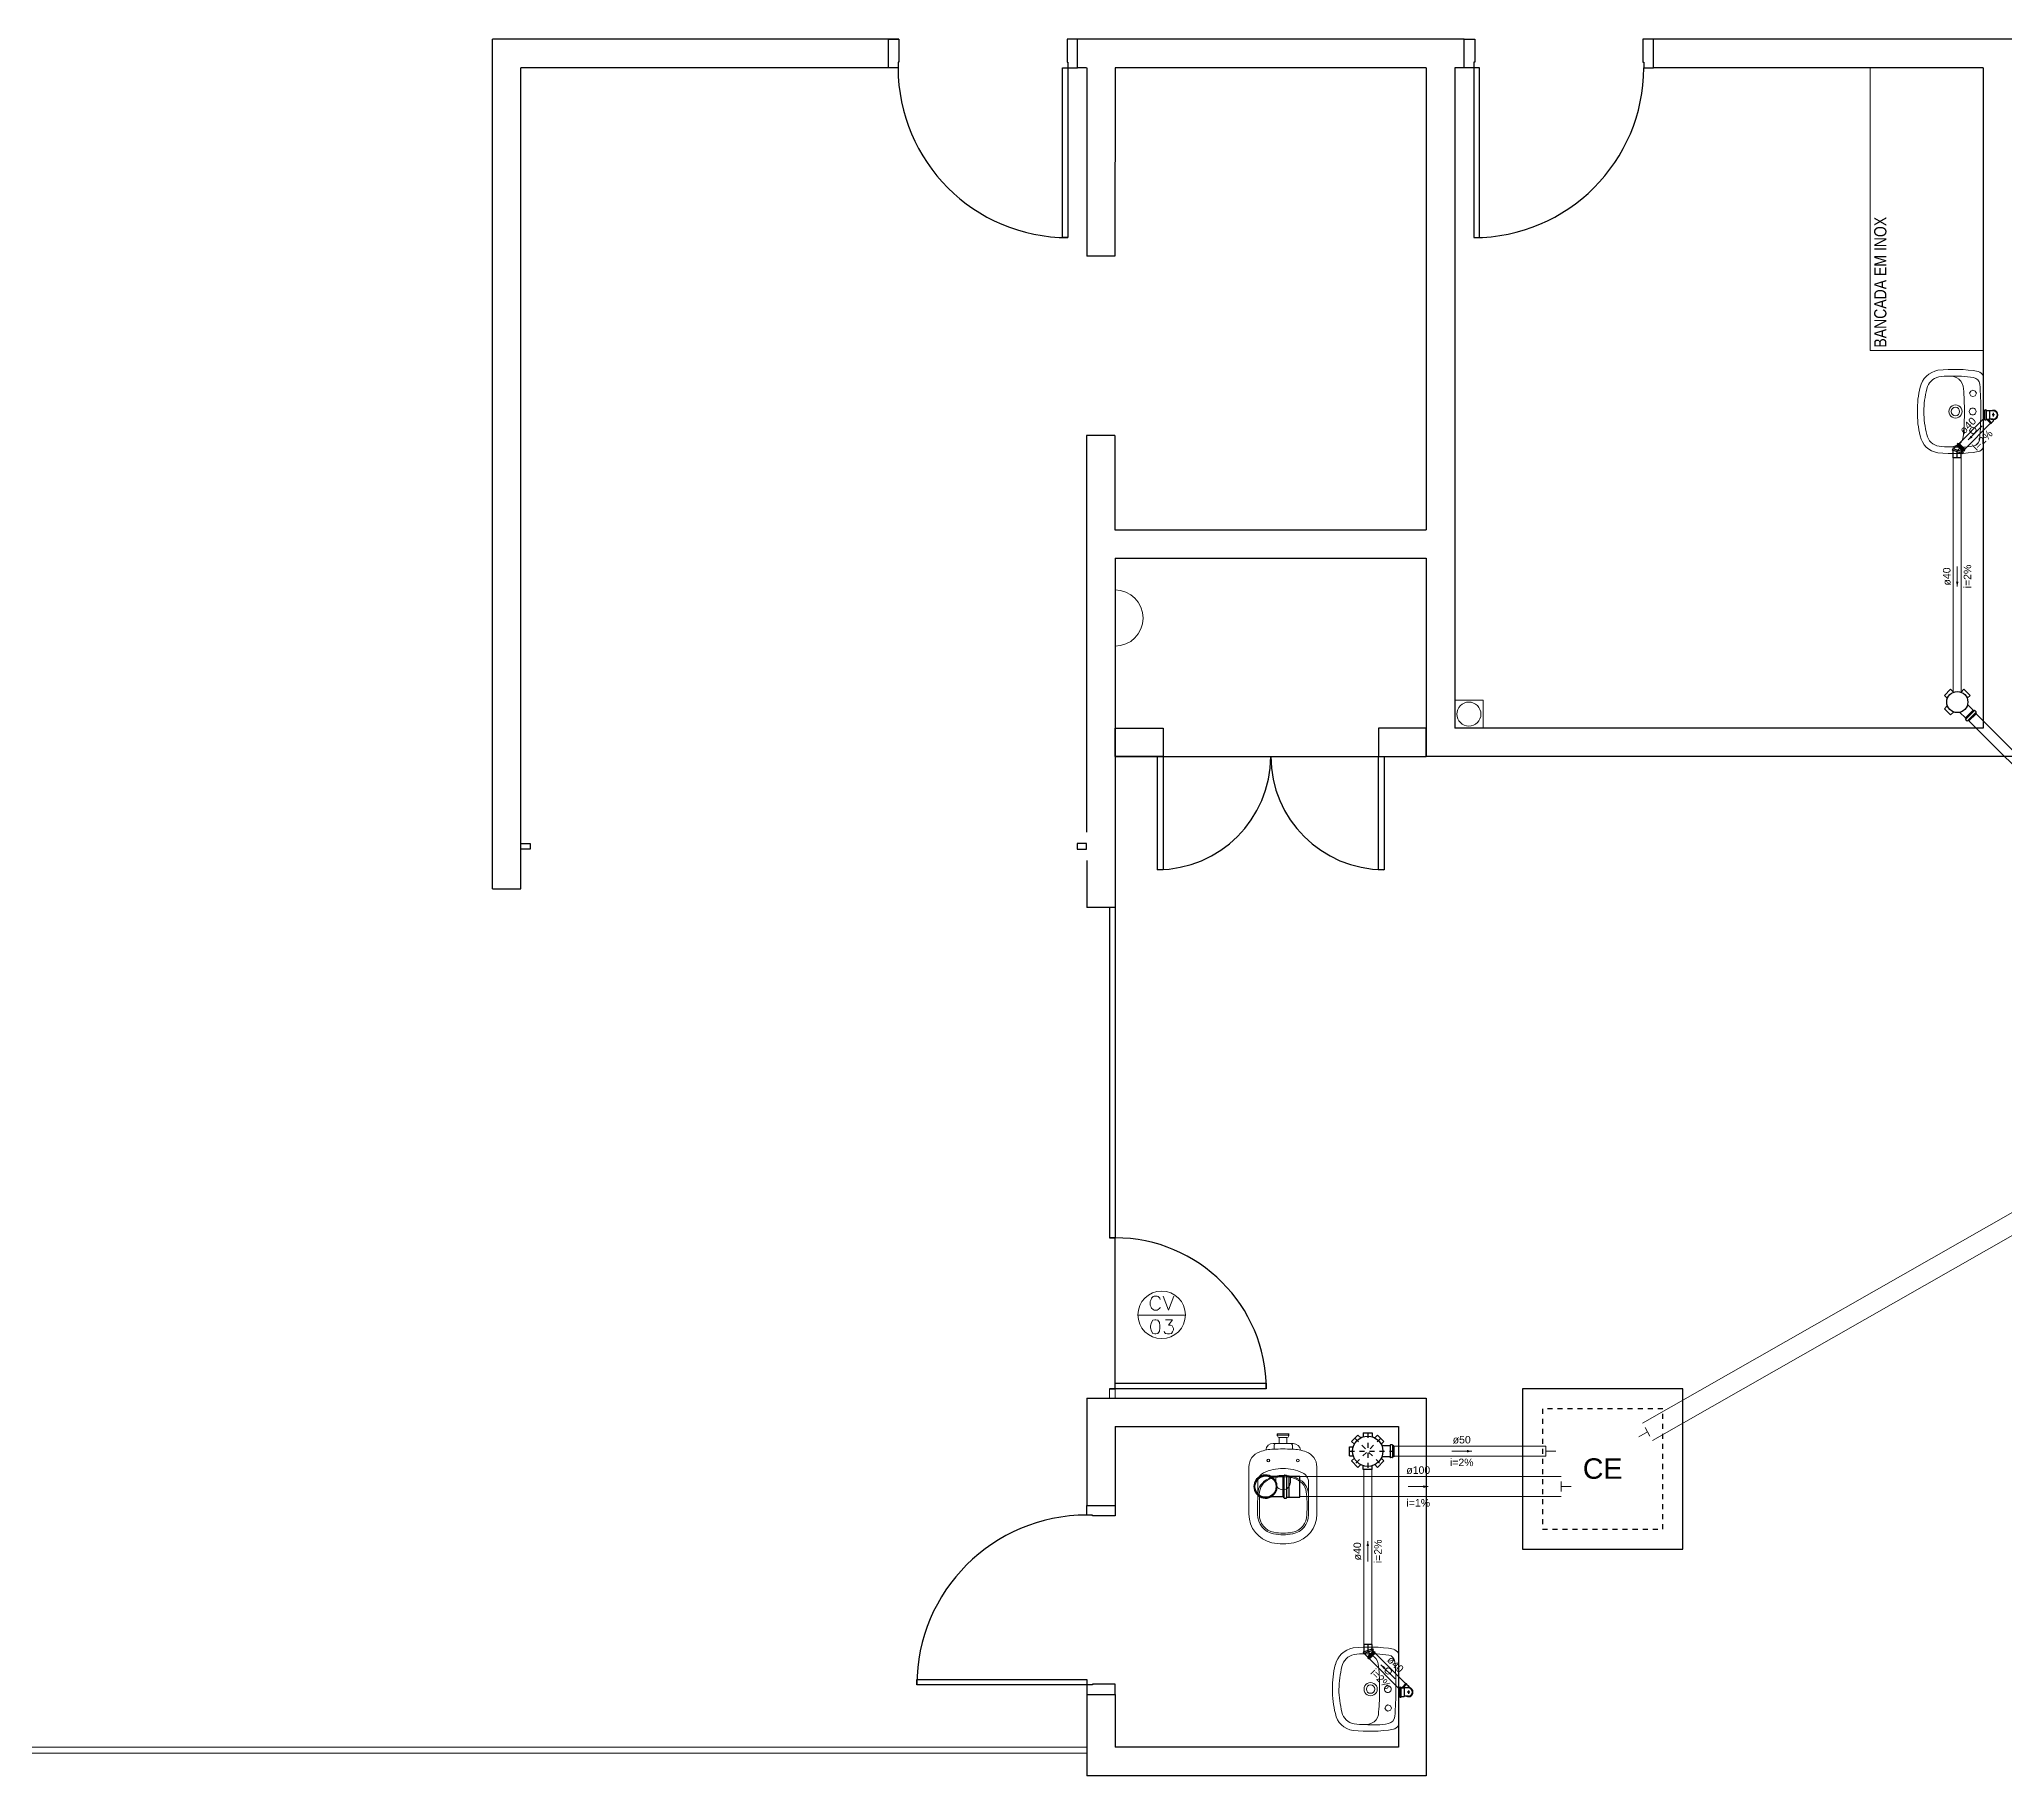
# Model space of a CAD drawing. Header units: millimetres. Extents: x 270 to 744, y -31 to 127.
# Drawn here: x 345.78 to 385.02, y -9.88 to 24.77 of the extents above; entities that cross this region are included whole.
import ezdxf

# ---------------------------------------------------------------- set-up
doc = ezdxf.new("R2010")
doc.units = ezdxf.units.MM
doc.header["$LTSCALE"] = 0.01
doc.header["$MEASUREMENT"] = 0
doc.linetypes.add('DASHDOT', pattern=[25.4, 12.7, -6.35, 0, -6.35])
doc.linetypes.add('Dashed', pattern=[0.75, 0.5, -0.25])
for name, color, linetype, lineweight in [('at_Entity', 7, 'Continuous', 9), ('TQ-Condutos', 3, 'Continuous', 5), ('TQ-Conexões', 9, 'Continuous', 5), ('TQ-Sentido conduto', 9, 'Continuous', 5), ('TQ-Textos conduto', 7, 'Continuous', 5)]:
    doc.layers.add(name, color=color, linetype=linetype, lineweight=lineweight)
for name, color, linetype in [('Layout_Equipamentos', 7, 'Continuous'), ('PAREDES', 8, 'Continuous'), ('PORTAS', 8, 'Continuous'), ('Simbolos', 5, 'Continuous'), ('Simbolos_int', 2, 'Continuous'), ('TEXTO01', 7, 'Continuous')]:
    doc.layers.add(name, color=color, linetype=linetype)
doc.styles.add('Arial', font='arial.ttf')
doc.styles.add('ArialNarrow', font='ARIALN.TTF')

msp = doc.modelspace()

# ---------------------------------------------------------------- hatches: boundary and pattern name
at = {"layer": 'TQ-Sentido conduto', "linetype": 'Continuous'}
for points in [[(384.287, 16.777), (384.374, 16.827), (384.337, 16.863)], [(384.07, 13.852), (384.095, 13.949), (384.044, 13.949)], [(374.378, -3.408), (374.281, -3.382), (374.281, -3.434)], [(373.51, -4.115), (373.414, -4.089), (373.414, -4.14)], [(372.302, -5.206), (372.276, -5.303), (372.328, -5.303)], [(372.566, -7.669), (372.616, -7.756), (372.652, -7.719)]]:
    msp.add_hatch(color=256, dxfattribs=at).paths.add_polyline_path(points)

# ---------------------------------------------------------------- linework, layer by layer
msp.add_line((367.259, -2.053), (367.259, 0.851))
at = {"layer": 'at_Entity'}
for p, q in [((374.436, 24.774), (374.436, 24.774)), ((382.331, 18.562), (382.331, 24.208)), ((384.588, 18.562), (382.331, 18.562)), ((384.588, 18.059), (384.588, 17.341)), ((384.341, 17.748), (384.317, 17.708)), ((384.317, 17.708), (384.341, 17.66)), ((384.381, 17.772), (384.341, 17.748)), ((384.341, 17.66), (384.381, 17.644)), ((384.429, 17.748), (384.381, 17.772)), ((384.381, 17.644), (384.429, 17.66)), ((384.452, 17.708), (384.429, 17.748)), ((384.429, 17.66), (384.452, 17.708)), ((384.588, 17.58), (384.588, 16.871)), ((384.588, 17.341), (384.588, 16.615)), ((384.341, 17.014), (384.317, 16.966)), ((384.317, 16.966), (384.341, 16.926)), ((384.381, 17.03), (384.341, 17.014)), ((384.341, 16.926), (384.381, 16.902)), ((384.429, 17.014), (384.381, 17.03)), ((384.381, 16.902), (384.429, 16.926)), ((384.452, 16.966), (384.429, 17.014)), ((384.429, 16.926), (384.452, 16.966)), ((367.259, 12.652), (367.259, 13.785)), ((383.416, 10.459), (384.548, 10.459)), ((367.976, -0.379), (367.96, -0.418)), ((367.984, -0.355), (367.976, -0.379)), ((368.016, -0.323), (367.984, -0.355)), ((368.04, -0.315), (368.016, -0.323)), ((368.096, -0.315), (368.04, -0.315)), ((368.12, -0.323), (368.096, -0.315)), ((368.152, -0.355), (368.12, -0.323)), ((368.16, -0.379), (368.152, -0.355)), ((368.216, -0.315), (368.327, -0.594)), ((368.327, -0.594), (368.431, -0.315)), ((367.721, -0.69), (368.67, -0.69)), ((367.96, -0.418), (367.96, -0.49)), ((367.96, -0.49), (367.976, -0.53)), ((367.976, -0.53), (367.984, -0.554)), ((367.984, -0.554), (368.016, -0.578)), ((368.016, -0.578), (368.04, -0.594)), ((368.04, -0.594), (368.096, -0.594)), ((368.096, -0.594), (368.12, -0.578)), ((368.12, -0.578), (368.152, -0.554)), ((368.152, -0.554), (368.16, -0.53)), ((367.984, -0.841), (367.968, -0.905)), ((367.968, -0.905), (367.968, -0.945)), ((367.968, -0.945), (367.984, -1.009)), ((368.008, -0.793), (367.984, -0.841)), ((367.984, -1.009), (368.008, -1.056)), ((368.048, -0.785), (368.008, -0.793)), ((368.008, -1.056), (368.048, -1.064)), ((368.072, -0.785), (368.048, -0.785)), ((368.048, -1.064), (368.072, -1.064)), ((368.112, -0.793), (368.072, -0.785)), ((368.072, -1.064), (368.112, -1.056)), ((368.144, -0.841), (368.112, -0.793)), ((368.112, -1.056), (368.144, -1.009)), ((368.152, -0.905), (368.144, -0.841)), ((368.144, -1.009), (368.152, -0.945)), ((368.152, -0.945), (368.152, -0.905)), ((368.247, -1.04), (368.24, -1.009)), ((368.263, -1.056), (368.247, -1.04)), ((368.263, -0.785), (368.407, -0.785)), ((368.303, -1.064), (368.263, -1.056)), ((368.343, -1.064), (368.303, -1.064)), ((368.407, -0.785), (368.327, -0.889)), ((368.327, -0.889), (368.367, -0.889)), ((368.383, -1.056), (368.343, -1.064)), ((368.367, -0.889), (368.399, -0.905)), ((368.407, -1.024), (368.383, -1.056)), ((368.399, -0.905), (368.407, -0.921)), ((368.407, -0.921), (368.423, -0.961)), ((368.423, -0.985), (368.407, -1.024)), ((368.423, -0.961), (368.423, -0.985)), ((370.496, -3.063), (370.735, -3.063)), ((370.5, -3.087), (370.723, -3.087)), ((370.536, -3.254), (370.536, -3.135)), ((370.536, -3.135), (370.688, -3.135)), ((370.688, -3.254), (370.688, -3.135)), ((370.815, -3.254), (370.416, -3.254)), ((370.432, -3.366), (370.432, -3.29)), ((370.799, -3.29), (370.799, -3.367)), ((369.93, -4.662), (369.93, -3.721)), ((371.286, -3.721), (371.286, -4.662)), ((370.47, -4.033), (370.47, -3.93)), ((370.757, -3.93), (370.757, -4.033)), ((373.471, -4.805), (373.471, -9.885)), ((372.913, -7.444), (372.913, -8.161)), ((372.666, -7.755), (372.642, -7.795)), ((372.642, -7.795), (372.666, -7.842)), ((372.705, -7.731), (372.666, -7.755)), ((372.666, -7.842), (372.705, -7.858)), ((372.753, -7.755), (372.705, -7.731)), ((372.705, -7.858), (372.753, -7.842)), ((372.777, -7.795), (372.753, -7.755)), ((372.753, -7.842), (372.777, -7.795)), ((372.913, -7.922), (372.913, -8.632)), ((372.913, -8.161), (372.913, -8.887)), ((372.666, -8.488), (372.642, -8.536)), ((372.642, -8.536), (372.666, -8.576)), ((372.705, -8.472), (372.666, -8.488)), ((372.666, -8.576), (372.705, -8.6)), ((372.753, -8.488), (372.705, -8.472)), ((372.705, -8.6), (372.753, -8.576)), ((372.777, -8.536), (372.753, -8.488)), ((372.753, -8.576), (372.777, -8.536)), ((337.114, -9.318), (348.892, -9.318)), ((354.921, -9.318), (366.692, -9.318)), ((348.892, -9.438), (337.114, -9.438)), ((354.921, -9.438), (366.692, -9.438)), ((369.515, -9.885), (370.648, -9.885))]:
    msp.add_line(p, q, dxfattribs=at)
at = {"layer": 'at_Entity', "color": 2}
for p, q in [((367.147, -2.165), (367.147, -2.348)), ((367.259, -2.165), (367.259, -2.348))]:
    msp.add_line(p, q, dxfattribs=at)
at = {"layer": 'at_Entity', "color": 7}
for p, q in [((354.921, -9.318), (348.892, -9.318)), ((348.892, -9.438), (354.921, -9.438))]:
    msp.add_line(p, q, dxfattribs=at)
at = {"layer": 'at_Entity'}
msp.add_lwpolyline([(374.037, 11.584), (374.604, 11.584), (374.604, 11.026), (374.037, 11.026)], close=True, dxfattribs=at)
msp.add_circle((374.321, 11.305), 0.24, dxfattribs=at)
for centre, radius, start, end in [((383.762, 17.732), 0.443, 100.0557, 167.486), ((384.011, 15.345), 2.841, 80.3071, 96.5866), ((383.879, 16.878), 1.172, 88.1735, 98.6779), ((384.025, 15.74), 2.313, 80.7585, 92.6769), ((383.933, 17.78), 0.27, 50.4003, 93.3975), ((384.42, 17.962), 0.197, 31.07, 69.4583), ((385.059, 17.386), 1.785, 165.5781, 181.302), ((385.573, 17.289), 2.173, 166.4962, 178.6476), ((383.773, 17.726), 0.319, 102.7191, 167.0539), ((383.942, 17.797), 0.251, 0.5513, 49.6562), ((378.655, 17.333), 5.558, 0.0609, 4.8104), ((384.374, 17.879), 0.145, 4.3873, 81.2442), ((378.074, 17.369), 6.466, 359.7897, 4.6247), ((385.061, 17.304), 1.787, 178.6585, 194.3632), ((385.557, 17.391), 2.157, 181.3034, 193.5421), ((384.034, 17.345), 0.132, 120.0071, 180), ((384.034, 17.345), 0.132, 180.0007, 240.0032), ((384.034, 17.345), 0.0837, 90, 180), ((384.034, 17.345), 0.0837, 180, 270), ((384.034, 17.345), 0.132, 60.0032, 119.9968), ((384.034, 17.345), 0.0837, 0, 90), ((384.034, 17.345), 0.0837, 270, 359.9903), ((384.034, 17.345), 0.132, 0.0007, 60.0032), ((384.034, 17.345), 0.132, 300.0071, 0), ((379.115, 17.345), 5.098, 354.9049, 359.9792), ((384.377, 17.345), 0.0677, 119.9602, 180), ((384.377, 17.345), 0.0678, 179.9633, 239.9809), ((384.377, 17.345), 0.0678, 60.0128, 119.9872), ((384.377, 17.345), 0.0678, 240.0128, 299.9872), ((384.377, 17.345), 0.0678, 359.9633, 59.9809), ((384.377, 17.345), 0.0677, 299.9602, 0), ((377.458, 17.345), 7.081, 355.5856, 0), ((383.751, 16.944), 0.295, 191.6163, 261.5806), ((384.034, 17.345), 0.132, 240.0032, 299.9968), ((383.955, 16.879), 0.238, 309.2453, 3.2268), ((383.74, 16.936), 0.417, 190.4075, 262.2804), ((384.009, 19.342), 2.838, 263.4235, 279.7209), ((383.879, 17.842), 1.202, 261.8304, 272.0054), ((384.092, 18.33), 1.698, 264.2028, 280.218), ((383.935, 16.935), 0.294, 267.1606, 305.3475), ((384.368, 16.808), 0.151, 279.6072, 356.886), ((384.46, 16.687), 0.145, 281.4307, 332.1327), ((367.255, 13.223), 0.562, 0.0029, 90), ((367.255, 13.223), 0.562, 270.0058, 0.0029), ((368.188, -0.686), 0.475, 90, 180), ((368.188, -0.686), 0.475, 360, 90), ((368.188, -0.686), 0.475, 180, 270), ((368.188, -0.686), 0.475, 270, 0), ((370.536, -3.099), 0.0359, 180, 270), ((370.688, -3.099), 0.0359, 270, 0), ((370.249, -3.72), 0.319, 109.0789, 180.1997), ((370.452, -4.303), 0.937, 92.0489, 109.145), ((370.412, -3.401), 0.147, 88.4183, 173.4493), ((370.607, -8.623), 5.26, 87.9511, 92.0489), ((370.468, -3.29), 0.0359, 90, 180), ((370.763, -3.29), 0.0359, 0, 90), ((370.764, -4.3), 0.934, 70.8427, 88.1091), ((370.812, -3.4), 0.146, 5.5755, 88.6298), ((370.966, -3.72), 0.319, 359.8003, 70.9211), ((370.309, -4.024), 0.203, 114.961, 180.9064), ((370.612, -4.674), 0.921, 90, 114.9606), ((370.317, -3.593), 0.0279, 90, 180), ((370.317, -3.593), 0.0279, 180, 270), ((370.317, -3.593), 0.0279, 0, 90), ((370.317, -3.593), 0.0279, 270, 0), ((370.598, -4.525), 0.633, 88.7182, 116.1404), ((370.612, -4.67), 0.754, 90, 101.0171), ((370.612, -4.675), 0.921, 65.0391, 90.0003), ((370.626, -4.525), 0.633, 63.8614, 91.28), ((370.612, -4.67), 0.753, 78.9807, 90.0022), ((370.907, -3.593), 0.0279, 90, 180), ((370.907, -3.593), 0.0279, 180, 270), ((370.907, -3.593), 0.0279, 0, 90), ((370.907, -3.593), 0.0279, 270, 0), ((370.915, -4.024), 0.203, 359.0936, 65.039), ((336.78, -4.131), 33.325, 359.0717, 0.1879), ((370.462, -4.285), 0.358, 113.5727, 176.7329), ((370.452, -4.263), 0.315, 110.863, 180.2362), ((348.813, -4.564), 21.326, 359.7103, 0.8057), ((370.573, -4.506), 0.586, 100.3133, 113.389), ((370.604, -4.043), 0.134, 176.0445, 272.3446), ((370.61, -4.029), 0.148, 270.0027, 0), ((370.695, -4.323), 0.398, 63.0017, 81.1951), ((370.763, -4.263), 0.315, 359.7638, 69.1369), ((370.766, -4.279), 0.351, 2.4426, 66.7336), ((368.637, -4.516), 2.454, 356.3513, 5.878), ((405.588, -4.351), 34.471, 179.4622, 180.5333), ((370.516, -4.662), 0.586, 180.0055, 257.2943), ((370.498, -4.668), 0.397, 180.4233, 258.8896), ((370.49, -4.681), 0.351, 178.5002, 259.6559), ((370.731, -4.678), 0.355, 280.5689, 0.9284), ((370.731, -4.678), 0.387, 280.5688, 0.9284), ((370.7, -4.662), 0.586, 282.7128, 359.9983), ((370.612, -4.035), 1.041, 259.4366, 269.9996), ((370.611, -4.043), 1.001, 259.4366, 270.0028), ((370.608, -3.988), 1.056, 270.136, 280.2849), ((370.612, -4.036), 1.04, 270, 280.577), ((370.608, -4.155), 1.101, 258.435, 281.5683), ((372.087, -7.771), 0.443, 100.0557, 167.486), ((372.335, -10.157), 2.841, 80.3071, 96.5866), ((372.204, -8.624), 1.172, 88.1735, 98.6779), ((372.35, -9.763), 2.313, 80.7585, 92.6769), ((372.258, -7.722), 0.27, 50.4003, 93.3975), ((372.745, -7.541), 0.197, 31.07, 69.4583), ((373.383, -8.116), 1.785, 165.5781, 181.302), ((373.898, -8.213), 2.173, 166.4962, 178.6476), ((372.098, -7.777), 0.319, 102.7191, 167.0539), ((372.267, -7.706), 0.251, 0.5513, 49.6562), ((366.98, -8.169), 5.558, 0.0609, 4.8104), ((372.699, -7.623), 0.145, 4.3873, 81.2442), ((366.399, -8.134), 6.466, 359.7897, 4.6247), ((373.386, -8.199), 1.787, 178.6585, 194.3632), ((373.882, -8.111), 2.157, 181.3034, 193.5421), ((372.359, -8.157), 0.132, 120.0071, 180), ((372.359, -8.157), 0.132, 180.0007, 240.0032), ((372.359, -8.157), 0.0837, 90, 180), ((372.359, -8.157), 0.0837, 180, 270), ((372.359, -8.157), 0.132, 60.0032, 119.9968), ((372.359, -8.157), 0.0837, 0, 90), ((372.359, -8.157), 0.0837, 270, 359.9903), ((372.359, -8.157), 0.132, 0.0007, 60.0032), ((372.359, -8.157), 0.132, 300.0071, 0), ((367.44, -8.157), 5.098, 354.9049, 359.9792), ((372.701, -8.157), 0.0677, 119.9602, 180), ((372.701, -8.157), 0.0678, 179.9633, 239.9809), ((372.701, -8.157), 0.0678, 60.0128, 119.9872), ((372.701, -8.157), 0.0678, 240.0128, 299.9872), ((372.701, -8.157), 0.0678, 359.9633, 59.9809), ((372.702, -8.157), 0.0677, 299.9602, 0), ((365.783, -8.157), 7.081, 355.5856, 0), ((372.076, -8.558), 0.295, 191.6163, 261.5806), ((372.359, -8.157), 0.132, 240.0032, 299.9968), ((372.28, -8.624), 0.238, 309.2453, 3.2268), ((372.065, -8.567), 0.417, 190.4075, 262.2804), ((372.334, -6.161), 2.838, 263.4235, 279.7209), ((372.204, -7.661), 1.202, 261.8304, 272.0054), ((372.416, -7.173), 1.698, 264.2028, 280.218), ((372.26, -8.568), 0.294, 267.1606, 305.3475), ((372.692, -8.694), 0.151, 279.6072, 356.886), ((372.785, -8.815), 0.145, 281.4307, 332.1327)]:
    msp.add_arc(centre, radius, start, end, dxfattribs=at)
at = {"layer": 'Layout_Equipamentos'}
for p, q in [((370.5, -3.099), (370.5, -3.063)), ((370.723, -3.099), (370.723, -3.063))]:
    msp.add_line(p, q, dxfattribs=at)
at = {"layer": 'PAREDES'}
for p, q in [((362.942, 24.774), (354.826, 24.774)), ((354.826, 7.82), (354.826, 24.774)), ((374.229, 24.774), (366.509, 24.774)), ((390.992, 24.774), (377.993, 24.774)), ((362.926, 24.208), (355.392, 24.208)), ((355.392, 7.82), (355.392, 24.208)), ((366.689, 24.208), (366.509, 24.208)), ((366.692, 24.208), (366.691, 20.446)), ((367.258, 24.208), (367.256, 20.446)), ((373.471, 24.208), (367.258, 24.208)), ((373.471, 24.208), (373.471, 14.981)), ((374.229, 24.208), (374.037, 24.208)), ((374.037, 24.208), (374.037, 11.026)), ((384.588, 24.208), (377.993, 24.208)), ((384.588, 24.208), (384.588, 11.026)), ((367.256, 20.446), (366.691, 20.446)), ((367.255, 16.866), (366.689, 16.866)), ((366.689, 16.866), (366.689, 8.951)), ((367.255, 16.866), (367.255, 14.981)), ((367.255, 14.981), (373.471, 14.981)), ((367.259, 14.415), (367.259, 7.445)), ((367.259, 14.415), (373.471, 14.415)), ((373.471, 14.415), (373.471, 10.459)), ((367.259, 11.209), (367.259, 10.459)), ((384.588, 11.026), (374.037, 11.026)), ((367.259, 10.459), (373.471, 10.457)), ((412.843, 10.459), (373.471, 10.459)), ((375.21, 10.459), (374.077, 10.459)), ((366.692, 8.385), (366.692, 7.445)), ((354.826, 7.82), (355.392, 7.82)), ((367.259, 7.445), (366.692, 7.445)), ((367.147, 7.445), (367.147, 0.85)), ((367.259, 7.445), (367.259, 0.85)), ((366.692, -2.348), (366.692, -4.502)), ((366.692, -2.348), (373.471, -2.348)), ((373.471, -2.348), (373.471, -9.885)), ((367.259, -2.915), (367.259, -4.502)), ((367.259, -2.915), (372.913, -2.915)), ((372.913, -2.915), (372.913, -9.318)), ((366.692, -8.266), (366.692, -9.885)), ((367.259, -8.266), (367.259, -9.318)), ((372.913, -9.318), (367.259, -9.318)), ((373.471, -9.885), (366.692, -9.885))]:
    msp.add_line(p, q, dxfattribs=at)
for points in [[(367.259, 10.457), (367.259, 11.023), (368.218, 11.023), (368.218, 10.457)], [(373.471, 10.457), (373.471, 11.023), (372.519, 11.023), (372.519, 10.457)], [(368.107, 8.199), (368.107, 10.457), (368.218, 10.457), (368.218, 8.199)], [(372.519, 8.199), (372.519, 10.457), (372.631, 10.457), (372.631, 8.199)], [(355.392, 8.725), (355.58, 8.725), (355.58, 8.612), (355.392, 8.612)], [(366.689, 8.725), (366.501, 8.725), (366.501, 8.612), (366.689, 8.612)]]:
    msp.add_lwpolyline(points, close=True, dxfattribs=at)
for centre, start, end in [((368.095, 10.469), 270.253, 359.7474), ((372.635, 10.469), 180.2526, 269.747)]:
    msp.add_arc(centre, 2.27, start, end, dxfattribs=at)
at = {"layer": 'PORTAS'}
for points in [[(362.735, 24.208), (362.735, 24.774), (362.942, 24.774), (362.942, 24.319), (362.926, 24.319), (362.926, 24.208), (362.735, 24.208)], [(366.509, 24.208), (366.509, 24.774), (366.302, 24.774), (366.302, 24.319), (366.317, 24.319), (366.317, 24.208), (366.509, 24.208)], [(374.229, 24.208), (374.229, 24.774), (374.436, 24.774), (374.436, 24.319), (374.42, 24.319), (374.42, 24.208), (374.229, 24.208)], [(378.003, 24.208), (378.003, 24.774), (377.795, 24.774), (377.795, 24.319), (377.811, 24.319), (377.811, 24.208), (378.003, 24.208)], [(366.206, 24.208), (366.317, 24.208), (366.317, 20.816), (366.206, 20.816), (366.206, 24.208)], [(374.532, 24.208), (374.42, 24.208), (374.42, 20.816), (374.532, 20.816), (374.532, 24.208)], [(366.692, -4.491), (367.259, -4.491), (367.259, -4.699), (366.804, -4.699), (366.804, -4.683), (366.692, -4.683), (366.692, -4.491)], [(366.692, -7.962), (366.692, -8.074), (363.301, -8.074), (363.301, -7.962), (366.692, -7.962)], [(366.692, -8.266), (367.259, -8.266), (367.259, -8.058), (366.804, -8.058), (366.804, -8.074), (366.692, -8.074), (366.692, -8.266)]]:
    msp.add_lwpolyline(points, dxfattribs=at)
for points in [[(367.147, 0.851), (367.147, 0.851), (367.259, 0.851), (367.259, 0.851)], [(367.147, -2.165), (367.147, -2.165), (367.259, -2.165), (367.259, -2.165)], [(370.275, -2.053), (370.275, -2.165), (367.259, -2.165), (367.259, -2.053)]]:
    msp.add_lwpolyline(points, close=True, dxfattribs=at)
for centre, radius, start, end in [((366.317, 24.208), 3.391, 180, 270), ((374.42, 24.208), 3.391, 270, 0), ((367.259, -2.165), 3.016, 0, 90), ((366.692, -8.074), 3.391, 90, 180)]:
    msp.add_arc(centre, radius, start, end, dxfattribs=at)
at = {"layer": 'Simbolos'}
for p, q in [((384.6, 17.189), (384.6, 17.366)), ((384.6, 17.366), (384.612, 17.366)), ((384.618, 17.375), (384.616, 17.369)), ((384.622, 17.378), (384.641, 17.378)), ((384.645, 17.374), (384.645, 17.369)), ((384.649, 17.366), (384.706, 17.366)), ((384.706, 17.366), (384.712, 17.36)), ((384.749, 17.36), (384.712, 17.36)), ((384.788, 17.36), (384.749, 17.36)), ((384.6, 17.189), (384.612, 17.189)), ((384.618, 17.18), (384.616, 17.186)), ((384.622, 17.177), (384.641, 17.177)), ((384.645, 17.181), (384.645, 17.186)), ((384.649, 17.189), (384.706, 17.189)), ((384.742, 17.103), (384.656, 17.189)), ((384.706, 17.189), (384.712, 17.195)), ((384.749, 17.195), (384.712, 17.195)), ((384.742, 17.103), (384.753, 17.114)), ((384.788, 17.195), (384.749, 17.195)), ((384.753, 17.12), (384.796, 17.162)), ((384.753, 17.114), (384.753, 17.12)), ((384.819, 17.191), (384.796, 17.169)), ((384.796, 17.162), (384.796, 17.169)), ((383.974, 16.573), (383.984, 16.602)), ((384.15, 16.516), (383.974, 16.573)), ((384.159, 16.545), (383.984, 16.602)), ((383.99, 16.421), (383.99, 16.569)), ((383.995, 16.599), (384.077, 16.681)), ((384.177, 16.552), (384.063, 16.667)), ((384.181, 16.556), (384.066, 16.67)), ((384.085, 16.707), (384.068, 16.69)), ((384.068, 16.69), (384.201, 16.558)), ((384.218, 16.575), (384.085, 16.707)), ((384.094, 16.698), (384.106, 16.709)), ((384.106, 16.709), (384.22, 16.595)), ((384.15, 16.421), (384.15, 16.516)), ((384.15, 16.516), (384.176, 16.507)), ((384.159, 16.545), (384.185, 16.536)), ((384.185, 16.536), (384.176, 16.507)), ((384.177, 16.552), (384.192, 16.567)), ((384.201, 16.558), (384.218, 16.575)), ((384.209, 16.584), (384.22, 16.595)), ((384.15, 16.421), (383.99, 16.421)), ((383.813, 11.678), (383.937, 11.801)), ((383.992, 11.745), (383.937, 11.801)), ((384.147, 11.745), (384.202, 11.801)), ((384.326, 11.678), (384.202, 11.801)), ((383.869, 11.622), (383.813, 11.678)), ((383.869, 11.468), (383.813, 11.412)), ((383.937, 11.289), (383.813, 11.412)), ((384.27, 11.622), (384.326, 11.678)), ((384.274, 11.494), (384.387, 11.382)), ((384.388, 11.381), (384.387, 11.382)), ((384.401, 11.369), (384.388, 11.381)), ((383.992, 11.345), (383.937, 11.289)), ((384.121, 11.34), (384.233, 11.228)), ((384.233, 11.227), (384.233, 11.228)), ((384.246, 11.214), (384.233, 11.227)), ((384.239, 11.2), (384.246, 11.208)), ((384.264, 11.17), (384.24, 11.195)), ((384.269, 11.17), (384.28, 11.176)), ((384.297, 11.163), (384.285, 11.175)), ((384.297, 11.163), (384.452, 11.317)), ((384.414, 11.375), (384.406, 11.368)), ((384.444, 11.35), (384.42, 11.375)), ((384.445, 11.345), (384.439, 11.335)), ((384.452, 11.317), (384.44, 11.33)), ((371.979, -3.213), (372.106, -3.085)), ((372.106, -3.085), (372.161, -3.14)), ((372.212, -3.042), (372.212, -3.119)), ((372.212, -3.042), (372.392, -3.042)), ((372.392, -3.042), (372.392, -3.119)), ((372.497, -3.085), (372.442, -3.14)), ((372.497, -3.085), (372.624, -3.213)), ((371.936, -3.498), (371.936, -3.318)), ((371.936, -3.318), (372.013, -3.318)), ((371.936, -3.498), (372.013, -3.498)), ((371.979, -3.213), (372.034, -3.268)), ((372.624, -3.213), (372.569, -3.268)), ((372.747, -3.298), (372.583, -3.298)), ((372.747, -3.517), (372.583, -3.517)), ((372.752, -3.284), (372.751, -3.295)), ((372.752, -3.531), (372.751, -3.521)), ((372.791, -3.281), (372.756, -3.281)), ((372.795, -3.283), (372.798, -3.295)), ((372.795, -3.532), (372.798, -3.52)), ((372.82, -3.298), (372.802, -3.298)), ((372.82, -3.517), (372.802, -3.517)), ((372.82, -3.298), (372.82, -3.517)), ((370.611, -3.911), (370.37, -3.911)), ((370.611, -4.328), (370.611, -3.902)), ((370.611, -3.902), (370.629, -3.902)), ((370.636, -3.887), (370.633, -3.899)), ((370.64, -3.884), (370.677, -3.884)), ((370.681, -3.888), (370.682, -3.898)), ((370.686, -3.902), (370.735, -3.902)), ((370.735, -3.902), (370.736, -3.903)), ((370.736, -3.903), (370.945, -3.903)), ((371.979, -3.603), (372.034, -3.548)), ((372.106, -3.73), (371.979, -3.603)), ((372.106, -3.73), (372.161, -3.675)), ((372.212, -3.774), (372.212, -3.696)), ((372.392, -3.774), (372.212, -3.774)), ((372.392, -3.774), (372.392, -3.696)), ((372.497, -3.73), (372.442, -3.675)), ((372.624, -3.603), (372.497, -3.73)), ((372.624, -3.603), (372.569, -3.548)), ((372.791, -3.535), (372.756, -3.535)), ((370.611, -4.318), (370.37, -4.318)), ((370.611, -4.328), (370.629, -4.328)), ((370.636, -4.342), (370.633, -4.33)), ((370.64, -4.345), (370.677, -4.345)), ((370.681, -4.341), (370.682, -4.331)), ((370.686, -4.328), (370.735, -4.328)), ((370.735, -4.328), (370.736, -4.327)), ((370.736, -4.327), (370.945, -4.327)), ((372.382, -7.362), (372.207, -7.419)), ((372.207, -7.419), (372.216, -7.448)), ((372.391, -7.391), (372.216, -7.448)), ((372.382, -7.267), (372.222, -7.267)), ((372.222, -7.267), (372.222, -7.415)), ((372.227, -7.445), (372.31, -7.527)), ((372.409, -7.398), (372.295, -7.513)), ((372.413, -7.402), (372.299, -7.516)), ((372.301, -7.536), (372.433, -7.404)), ((372.45, -7.421), (372.317, -7.553)), ((372.338, -7.555), (372.452, -7.441)), ((372.382, -7.267), (372.382, -7.362)), ((372.382, -7.362), (372.408, -7.353)), ((372.391, -7.391), (372.417, -7.382)), ((372.417, -7.382), (372.408, -7.353)), ((372.409, -7.398), (372.424, -7.413)), ((372.433, -7.404), (372.45, -7.421)), ((372.441, -7.43), (372.452, -7.441)), ((372.317, -7.553), (372.301, -7.536)), ((372.327, -7.544), (372.338, -7.555)), ((372.925, -8.128), (372.925, -8.304)), ((372.925, -8.128), (372.937, -8.128)), ((372.943, -8.119), (372.941, -8.125)), ((372.947, -8.116), (372.966, -8.116)), ((372.97, -8.12), (372.97, -8.124)), ((372.974, -8.128), (373.031, -8.128)), ((373.067, -8.041), (372.98, -8.128)), ((373.031, -8.128), (373.037, -8.134)), ((373.074, -8.134), (373.037, -8.134)), ((373.067, -8.041), (373.078, -8.053)), ((373.113, -8.134), (373.074, -8.134)), ((373.078, -8.053), (373.078, -8.058)), ((373.078, -8.058), (373.121, -8.101)), ((373.121, -8.101), (373.121, -8.108)), ((373.143, -8.13), (373.121, -8.108)), ((372.925, -8.304), (372.937, -8.304)), ((372.943, -8.313), (372.941, -8.307)), ((372.947, -8.316), (372.966, -8.316)), ((372.97, -8.313), (372.97, -8.308)), ((372.974, -8.304), (373.031, -8.304)), ((373.031, -8.304), (373.037, -8.298)), ((373.074, -8.298), (373.037, -8.298)), ((373.113, -8.298), (373.074, -8.298))]:
    msp.add_line(p, q, dxfattribs=at)
at = {"layer": 'Simbolos', "linetype": 'Continuous'}
msp.add_lwpolyline([(375.39, -5.363), (378.59, -5.363), (378.59, -2.163), (375.39, -2.163), (375.39, -5.363), (375.39, -5.363)], dxfattribs=at)
at = {"layer": 'Simbolos'}
for centre, radius in [((384.07, 11.545), 0.211), ((372.302, -3.408), 0.302)]:
    msp.add_circle(centre, radius, dxfattribs=at)
for centre, radius, start, end in [((384.612, 17.37), 0.004, 270, 345), ((384.622, 17.374), 0.004, 90, 165), ((384.641, 17.374), 0.004, 5, 90), ((384.649, 17.37), 0.004, 185, 270), ((384.788, 17.277), 0.0823, 270, 90), ((384.612, 17.185), 0.004, 15, 90), ((384.622, 17.181), 0.004, 195, 270), ((384.641, 17.181), 0.004, 270, 355), ((384.649, 17.185), 0.004, 90, 175), ((383.865, 11.618), 0.006, 340.4103, 45), ((383.865, 11.472), 0.006, 315, 19.5897), ((383.997, 11.75), 0.006, 225, 289.59), ((384.142, 11.75), 0.006, 250.41, 315), ((384.274, 11.618), 0.006, 135, 199.59), ((383.997, 11.34), 0.006, 70.41, 135), ((384.243, 11.198), 0.004, 140, 225), ((384.243, 11.211), 0.004, 320, 45), ((384.267, 11.173), 0.004, 225, 300), ((384.282, 11.172), 0.004, 45, 120), ((384.404, 11.371), 0.004, 225, 310), ((384.417, 11.372), 0.004, 45, 130), ((384.442, 11.333), 0.004, 150, 225), ((384.442, 11.347), 0.004, 330, 45), ((372.747, -3.294), 0.004, 270, 355), ((372.747, -3.521), 0.004, 5, 90), ((372.756, -3.285), 0.004, 90, 175), ((372.791, -3.285), 0.004, 15, 90), ((372.802, -3.294), 0.004, 195, 270), ((372.802, -3.521), 0.004, 90, 165), ((370.261, -4.115), 0.231, 61.785, 298.215), ((370.261, -4.115), 0.231, 298.215, 61.785), ((370.629, -3.898), 0.004, 270, 345), ((370.64, -3.888), 0.004, 90, 165), ((370.677, -3.888), 0.004, 5, 90), ((370.686, -3.898), 0.004, 185, 270), ((372.756, -3.531), 0.004, 185, 270), ((372.791, -3.531), 0.004, 270, 345), ((370.629, -4.332), 0.004, 15, 90), ((370.64, -4.341), 0.004, 195, 270), ((370.677, -4.341), 0.004, 270, 355), ((370.686, -4.332), 0.004, 90, 175), ((372.937, -8.124), 0.004, 270, 345), ((372.947, -8.12), 0.004, 90, 165), ((372.966, -8.12), 0.004, 5, 90), ((372.974, -8.124), 0.004, 185, 270), ((373.113, -8.216), 0.0823, 270, 90), ((372.937, -8.308), 0.004, 15, 90), ((372.947, -8.312), 0.004, 195, 270), ((372.966, -8.312), 0.004, 270, 355), ((372.974, -8.308), 0.004, 90, 175)]:
    msp.add_arc(centre, radius, start, end, dxfattribs=at)
at = {"layer": 'Simbolos_int'}
for p, q in [((384.615, 17.366), (384.615, 17.189)), ((384.646, 17.366), (384.646, 17.189)), ((384.712, 17.36), (384.712, 17.195)), ((384.816, 17.277), (384.767, 17.277)), ((384.788, 17.316), (384.788, 17.245)), ((384.753, 17.12), (384.684, 17.189)), ((384.796, 17.169), (384.778, 17.187)), ((384.07, 16.559), (384.163, 16.652)), ((384.07, 16.421), (384.07, 16.559)), ((384.15, 16.525), (384.167, 16.542)), ((384.15, 16.516), (384.15, 16.525)), ((384.387, 11.382), (384.31, 11.305)), ((384.233, 11.228), (384.31, 11.305)), ((384.403, 11.366), (384.249, 11.211)), ((384.437, 11.332), (384.283, 11.177)), ((372.751, -3.298), (372.751, -3.517)), ((372.799, -3.298), (372.799, -3.517)), ((370.611, -4.318), (370.611, -3.911)), ((370.632, -4.328), (370.632, -3.902)), ((370.683, -4.328), (370.683, -3.902)), ((370.736, -4.327), (370.736, -3.903)), ((370.945, -4.327), (370.945, -3.903)), ((372.302, -7.267), (372.302, -7.405)), ((372.302, -7.405), (372.395, -7.498)), ((372.382, -7.362), (372.382, -7.371)), ((372.382, -7.371), (372.399, -7.388)), ((372.94, -8.304), (372.94, -8.128)), ((372.97, -8.304), (372.97, -8.128)), ((373.078, -8.058), (373.009, -8.128)), ((373.037, -8.298), (373.037, -8.134)), ((373.145, -8.216), (373.087, -8.216)), ((373.121, -8.108), (373.103, -8.125)), ((373.113, -8.183), (373.113, -8.251))]:
    msp.add_line(p, q, dxfattribs=at)
at = {"layer": 'Simbolos_int', "linetype": 'DASHDOT', "ltscale": 0.05}
for p, q in [((372.302, -3.042), (372.302, -3.774)), ((371.936, -3.408), (372.82, -3.408)), ((372.043, -3.149), (372.56, -3.667)), ((372.56, -3.149), (372.043, -3.667))]:
    msp.add_line(p, q, dxfattribs=at)
at = {"layer": 'Simbolos_int'}
for points in [[(384.177, 16.552), (384.167, 16.547), (384.154, 16.54), (384.145, 16.531), (384.14, 16.514), (384.146, 16.505), (384.15, 16.501)], [(372.409, -7.398), (372.399, -7.392), (372.386, -7.386), (372.377, -7.377), (372.373, -7.36), (372.378, -7.35), (372.382, -7.347)]]:
    msp.add_lwpolyline(points, dxfattribs=at)
at = {"layer": 'Simbolos_int', "linetype": 'Dashed'}
msp.add_lwpolyline([(375.79, -4.963), (378.19, -4.963), (378.19, -2.563), (375.79, -2.563), (375.79, -4.963), (375.79, -4.963)], dxfattribs=at)
at = {"layer": 'Simbolos_int'}
msp.add_circle((370.261, -4.115), 0.213, dxfattribs=at)
for centre, start, end in [((384.788, 17.277), 289.6232, 115.377), ((384.788, 17.277), 244.623, 115.377), ((373.113, -8.216), 244.623, 115.377), ((373.113, -8.216), 244.623, 70.377)]:
    msp.add_arc(centre, 0.0912, start, end, dxfattribs=at)
at = {"layer": 'TQ-Condutos'}
for p, q in [((384.6, 17.203), (384.106, 16.709)), ((384.734, 17.111), (384.22, 16.596)), ((383.99, 16.421), (383.99, 11.748)), ((384.15, 16.421), (384.15, 11.748)), ((384.304, 11.169), (387.337, 8.136)), ((384.445, 11.311), (387.478, 8.278)), ((377.787, -2.846), (394.626, 6.747)), ((377.985, -3.194), (394.824, 6.4)), ((372.82, -3.308), (375.854, -3.308)), ((372.82, -3.508), (375.854, -3.508)), ((370.945, -3.915), (376.16, -3.915)), ((372.222, -7.267), (372.222, -3.774)), ((372.382, -7.267), (372.382, -3.774)), ((370.945, -4.315), (376.16, -4.315)), ((373.059, -8.049), (372.452, -7.442)), ((372.925, -8.141), (372.338, -7.555))]:
    msp.add_line(p, q, dxfattribs=at)
at = {"layer": 'TQ-Conexões'}
for p, q in [((377.712, -3.119), (377.886, -3.02)), ((377.837, -2.933), (377.936, -3.107)), ((375.854, -3.508), (375.854, -3.308)), ((376.054, -3.408), (375.854, -3.408)), ((376.16, -4.215), (376.16, -4.015)), ((376.36, -4.115), (376.16, -4.115))]:
    msp.add_line(p, q, dxfattribs=at)
at = {"layer": 'TQ-Sentido conduto'}
for points in [[(384.57, 17.06), (384.287, 16.777)], [(384.07, 14.252), (384.07, 13.852)], [(373.978, -3.408), (374.378, -3.408)], [(373.11, -4.115), (373.51, -4.115)], [(372.302, -5.606), (372.302, -5.206)], [(372.849, -7.952), (372.566, -7.669)]]:
    msp.add_lwpolyline(points, dxfattribs=at)

# ---------------------------------------------------------------- texts
at = {"layer": 'Simbolos', "insert": (376.595, -3.964), "char_height": 0.4086, "width": 0.98056, "attachment_point": 7, "line_spacing_factor": 0.6, "style": 'Arial'}
msp.add_mtext('CE', dxfattribs=at)
at = {"layer": 'TEXTO01', "lineweight": 9, "insert": (382.659, 18.62), "char_height": 0.24421, "width": 4.39584, "attachment_point": 7, "rotation": 90.0002, "line_spacing_factor": 0.9, "style": 'ArialNarrow'}
msp.add_mtext('BANCADA EM INOX', dxfattribs=at)
at = {"layer": 'TQ-Textos conduto', "char_height": 0.15, "attachment_point": 8, "line_spacing_factor": 0.6, "style": 'Arial'}
for s, insert, width, rotation in [('ø40', (384.337, 17.01), 0.54, 45.0001), ('i=2%', (384.626, 16.721), 0.72, 45.0001), ('ø40', (383.939, 14.052), 0.54, 90.0002), ('i=2%', (384.349, 14.052), 0.72, 90.0002), ('ø40', (372.171, -5.406), 0.54, 90.0002), ('i=2%', (372.581, -5.406), 0.72, 90.0002), ('i=2%', (372.51, -8.008), 0.72, 314.9999), ('ø40', (372.799, -7.718), 0.54, 314.9999)]:
    msp.add_mtext(s, dxfattribs=dict(at, insert=insert, width=width, rotation=rotation))
for s, insert, width in [('ø50', (374.178, -3.257), 0.54), ('ø100', (373.31, -3.864), 0.72), ('i=2%', (374.178, -3.707), 0.72), ('i=1%', (373.31, -4.514), 0.72)]:
    msp.add_mtext(s, dxfattribs=dict(at, insert=insert, width=width))

doc.saveas('drawing.dxf')
